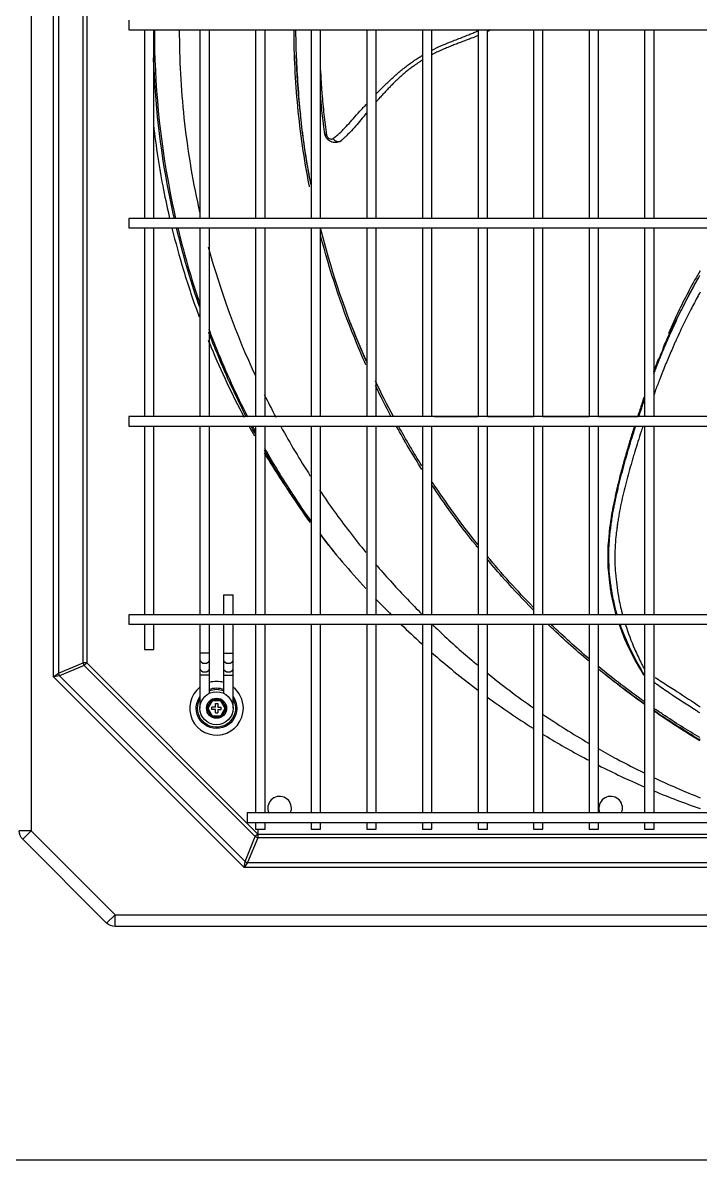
# Model space of a CAD drawing. Header units: millimetres. Extents: x 0 to 504600, y 0 to 118800.
# Drawn here: x 433207.4 to 433493.7, y 47238.4 to 47719.1 of the extents above; entities that cross this region are included whole.
import ezdxf

# ---------------------------------------------------------------- set-up
doc = ezdxf.new("R2010")
doc.units = ezdxf.units.MM
doc.header["$LTSCALE"] = 200
doc.layers.add('LG-AIRCON', color=240, linetype='Continuous')

# ---------------------------------------------------------------- blocks, each defined once
blk = doc.blocks.new('NEWUXB+UXA 1')
at = {"layer": 'LG-AIRCON', "color": 0}
for p, q in [((625.67, 721.31), (625.67, 40.21)), ((635.07, 105.28), (635.07, 656.24)), ((637.19, 654.71), (637.19, 106.81)), ((647.67, 111.14), (647.67, 650.37)), ((649.23, 650.37), (649.23, 111.14)), ((667.01, 382.76), (667.01, 380.76)), ((667.01, 380.76), (667.01, 378.76)), ((667.01, 378.76), (1506.43, 378.76)), ((673.52, 378.76), (673.52, 299.01)), ((677.52, 299.01), (677.52, 378.76)), ((697.02, 378.76), (697.02, 299.01)), ((701.02, 299.01), (701.02, 378.76)), ((720.52, 378.76), (720.52, 299.01)), ((724.52, 299.01), (724.52, 378.76)), ((744.02, 378.76), (744.02, 299.01)), ((748.02, 299.01), (748.02, 378.76)), ((767.52, 378.76), (767.52, 299.01)), ((771.52, 299.01), (771.52, 378.76)), ((791.02, 378.76), (791.02, 299.01)), ((795.02, 299.01), (795.02, 378.76)), ((814.52, 378.76), (814.52, 299.01)), ((818.52, 299.01), (818.52, 378.76)), ((837.92, 378.76), (837.92, 299.01)), ((841.92, 299.01), (841.92, 378.76)), ((861.42, 378.76), (861.42, 299.01)), ((865.42, 299.01), (865.42, 378.76)), ((884.92, 378.76), (884.92, 299.01)), ((888.92, 299.01), (888.92, 378.76)), ((1506.43, 299.01), (667.01, 299.01)), ((667.01, 299.01), (667.01, 297.01)), ((667.01, 297.01), (667.01, 295.01)), ((667.01, 295.01), (1506.43, 295.01)), ((673.52, 295.01), (673.52, 215.26)), ((677.52, 215.26), (677.52, 295.01)), ((697.02, 295.01), (697.02, 215.26)), ((701.02, 215.26), (701.02, 295.01)), ((720.52, 295.02), (720.52, 215.26)), ((724.52, 215.26), (724.52, 295.02)), ((744.02, 295.02), (744.02, 215.26)), ((748.02, 215.26), (748.02, 295.02)), ((767.52, 295.02), (767.52, 215.26)), ((771.52, 215.26), (771.52, 295.02)), ((791.02, 295.02), (791.02, 215.26)), ((795.02, 215.26), (795.02, 295.02)), ((814.52, 295.02), (814.52, 215.26)), ((818.52, 215.26), (818.52, 295.02)), ((837.92, 295.02), (837.92, 215.26)), ((841.92, 215.26), (841.92, 295.02)), ((861.42, 295.02), (861.42, 215.26)), ((865.42, 215.26), (865.42, 295.02)), ((884.92, 295.02), (884.92, 215.26)), ((888.92, 215.26), (888.92, 295.02)), ((1506.43, 215.26), (667.01, 215.26)), ((667.01, 215.26), (667.01, 213.26)), ((667.01, 213.26), (667.01, 211.26)), ((798.05, 215.34), (814.52, 215.34)), ((798.05, 215.34), (798.05, 215.26)), ((818.52, 215.34), (837.92, 215.34)), ((841.93, 215.34), (861.42, 215.34)), ((865.43, 215.34), (881.98, 215.34)), ((667.01, 211.26), (1506.43, 211.26)), ((673.52, 211.26), (673.52, 131.51)), ((677.52, 131.51), (677.52, 211.26)), ((697.02, 211.26), (697.02, 131.51)), ((701.02, 131.51), (701.02, 211.26)), ((720.52, 211.26), (720.52, 131.52)), ((724.52, 131.52), (724.52, 211.26)), ((744.02, 211.26), (744.02, 131.52)), ((748.02, 131.52), (748.02, 211.26)), ((767.52, 211.26), (767.52, 131.52)), ((771.52, 131.52), (771.52, 211.26)), ((791.02, 211.26), (791.02, 131.52)), ((795.02, 131.52), (795.02, 211.26)), ((814.52, 211.26), (814.52, 131.52)), ((818.52, 131.52), (818.52, 211.26)), ((837.92, 211.26), (837.92, 131.52)), ((841.92, 131.52), (841.92, 211.26)), ((861.42, 211.26), (861.42, 131.52)), ((865.42, 131.52), (865.42, 211.26)), ((884.92, 211.26), (884.92, 131.52)), ((888.92, 131.52), (888.92, 211.26)), ((707.02, 139.96), (707.02, 131.51)), ((707.02, 139.96), (711.02, 139.96)), ((711.02, 131.51), (711.02, 139.96)), ((1506.43, 131.51), (667.01, 131.51)), ((667.01, 131.51), (667.01, 129.51)), ((667.01, 129.51), (667.01, 127.51)), ((667.01, 127.51), (1506.43, 127.51)), ((673.52, 127.51), (673.52, 116.85)), ((677.52, 116.85), (677.52, 127.51)), ((697.02, 127.51), (697.02, 115.26)), ((701.02, 115.26), (701.02, 127.51)), ((707.02, 127.51), (707.02, 115.26)), ((711.02, 115.26), (711.02, 127.51)), ((720.52, 127.51), (720.52, 47.76)), ((724.52, 47.76), (724.52, 127.51)), ((744.02, 127.51), (744.02, 47.76)), ((748.02, 47.76), (748.02, 127.51)), ((767.52, 127.51), (767.52, 47.76)), ((771.52, 47.76), (771.52, 127.51)), ((791.02, 127.51), (791.02, 47.76)), ((795.02, 47.76), (795.02, 127.51)), ((814.52, 127.51), (814.52, 47.76)), ((818.52, 47.76), (818.52, 127.51)), ((837.92, 127.51), (837.92, 47.76)), ((841.92, 47.76), (841.92, 127.51)), ((861.42, 127.51), (861.42, 47.76)), ((865.42, 47.76), (865.42, 127.51)), ((884.92, 127.51), (884.92, 47.76)), ((888.92, 47.76), (888.92, 127.51)), ((673.52, 116.85), (677.52, 116.85)), ((637.19, 106.81), (647.67, 111.14)), ((649.23, 111.14), (647.67, 111.14)), ((649.23, 111.14), (648.13, 110.04)), ((649.23, 111.14), (721.5, 38.87)), ((701.02, 115.26), (697.02, 115.26)), ((697.02, 115.26), (697.02, 112.43)), ((697.02, 112.43), (697.02, 108.77)), ((701.02, 112.43), (701.02, 115.26)), ((701.02, 108.77), (701.02, 112.43)), ((701.02, 112.43), (701.02, 112.43)), ((707.02, 115.26), (711.02, 115.26)), ((707.02, 115.26), (707.02, 112.43)), ((707.02, 112.43), (707.02, 108.77)), ((711.02, 112.43), (711.02, 115.26)), ((711.02, 108.77), (711.02, 112.43)), ((635.07, 105.28), (637.19, 106.81)), ((648.13, 110.04), (637.65, 105.71)), ((720.4, 37.77), (648.13, 110.04)), ((697.02, 108.77), (697.02, 105.94)), ((697.02, 105.94), (697.02, 92.01)), ((701.02, 105.94), (697.02, 105.94)), ((701.02, 108.77), (701.02, 108.77)), ((701.02, 105.94), (701.02, 108.77)), ((701.02, 98.33), (701.02, 105.94)), ((707.02, 108.77), (707.02, 105.94)), ((707.02, 105.94), (707.02, 98.33)), ((707.02, 105.94), (711.02, 105.94)), ((711.02, 105.94), (711.02, 108.77)), ((711.02, 92.01), (711.02, 105.94)), ((884.94, 105.79), (884.94, 105.79)), ((637.65, 105.71), (635.07, 105.28)), ((715.64, 24.72), (635.07, 105.28)), ((637.65, 105.71), (716.06, 27.29)), ((699.77, 92.01), (701.89, 95.69)), ((701.89, 88.33), (699.77, 92.01)), ((699.77, 92.01), (700.35, 92.01)), ((702.18, 95.19), (700.35, 92.01)), ((700.35, 92.01), (702.18, 88.83)), ((701.89, 95.69), (706.14, 95.69)), ((701.89, 95.69), (702.18, 95.19)), ((703.52, 92.51), (702.02, 92.51)), ((702.02, 91.51), (702.02, 92.51)), ((703.52, 91.51), (702.02, 91.51)), ((705.86, 95.19), (702.18, 95.19)), ((703.52, 92.51), (703.52, 94.01)), ((703.52, 94.01), (704.52, 94.01)), ((703.52, 90.01), (703.52, 91.51)), ((704.52, 94.01), (704.52, 92.51)), ((704.52, 92.51), (706.02, 92.51)), ((704.52, 91.51), (704.52, 90.01)), ((704.52, 91.51), (706.02, 91.51)), ((705.86, 95.19), (706.14, 95.69)), ((707.69, 92.01), (705.86, 95.19)), ((705.86, 88.83), (707.69, 92.01)), ((706.02, 91.51), (706.02, 92.51)), ((706.14, 95.69), (708.27, 92.01)), ((708.27, 92.01), (706.14, 88.33)), ((707.69, 92.01), (708.27, 92.01)), ((701.89, 88.33), (702.18, 88.83)), ((706.14, 88.33), (701.89, 88.33)), ((702.18, 88.83), (705.86, 88.83)), ((703.52, 90.01), (704.52, 90.01)), ((705.86, 88.83), (706.14, 88.33)), ((1456.43, 47.76), (717.01, 47.76)), ((717.01, 47.76), (717.01, 45.76)), ((717.01, 45.76), (717.01, 43.76)), ((717.01, 43.76), (1456.43, 43.76)), ((720.52, 43.77), (720.52, 40.85)), ((724.52, 40.85), (724.52, 43.77)), ((744.02, 43.77), (744.02, 40.85)), ((748.02, 40.85), (748.02, 43.77)), ((767.52, 43.77), (767.52, 40.85)), ((771.52, 40.85), (771.52, 43.77)), ((791.02, 43.77), (791.02, 40.85)), ((795.02, 40.85), (795.02, 43.77)), ((814.52, 43.77), (814.52, 40.85)), ((818.52, 40.85), (818.52, 43.77)), ((837.92, 43.77), (837.92, 40.85)), ((841.92, 40.85), (841.92, 43.77)), ((861.42, 43.77), (861.42, 40.85)), ((865.42, 40.85), (865.42, 43.77)), ((884.92, 43.77), (884.92, 40.85)), ((888.92, 40.85), (888.92, 43.77)), ((625.67, 40.21), (620.67, 40.21)), ((622.13, 36.68), (625.67, 40.21)), ((625.67, 40.21), (661.12, 4.76)), ((721.5, 38.87), (720.4, 37.77)), ((720.52, 40.85), (724.52, 40.85)), ((721.5, 41.07), (721.5, 37.32)), ((721.5, 38.87), (946.07, 38.87)), ((744.02, 40.85), (748.02, 40.85)), ((767.52, 40.85), (771.52, 40.85)), ((791.02, 40.85), (795.02, 40.85)), ((814.52, 40.85), (818.52, 40.85)), ((837.92, 40.85), (841.92, 40.85)), ((861.42, 40.85), (865.42, 40.85)), ((884.92, 40.85), (888.92, 40.85)), ((657.59, 1.22), (622.13, 36.68)), ((716.06, 27.29), (720.4, 37.77)), ((721.5, 37.32), (717.16, 26.84)), ((953.37, 37.32), (721.5, 37.32)), ((715.64, 24.72), (716.06, 27.29)), ((717.16, 26.84), (715.64, 24.72)), ((1457.8, 24.72), (715.64, 24.72)), ((717.16, 26.84), (1456.28, 26.84)), ((657.59, 1.22), (661.12, 4.76)), ((661.12, 4.76), (1512.56, 4.76)), ((661.12, -0.24), (661.12, 4.76)), ((1512.56, -0.24), (661.12, -0.24))]:
    blk.add_line(p, q, dxfattribs=at)
for radius in [7, 4.25, 4.25]:
    blk.add_circle((704.02, 92.01), radius, dxfattribs=at)
at = {"layer": 'LG-AIRCON', "color": 0, "extrusion": (0, 0, -1)}
for centre, radius, start, end in [((-798.05, 193.58), 21.76, 85.1147, 90), ((-704.02, 92.01), 8.57, 0, 35.1956), ((-704.02, 92.01), 8.57, 144.8101, 0), ((-704.02, 92.01), 8.57, 69.5025, 110.5031), ((-704.02, 92.01), 8, 67.978, 112.0273), ((-704.02, 92.01), 8, 0, 28.9576), ((-704.02, 92.01), 8, 151.048, 0), ((-625.67, 40.21), 5, 315, 0), ((-661.12, 4.76), 5, 270, 315)]:
    blk.add_arc(centre, radius, start, end, dxfattribs=at)
at = {"layer": 'LG-AIRCON', "color": 0}
for centre, radius, start, end in [((704.02, 92.01), 11.33, 74.6494, 105.3562), ((704.02, 92.01), 11.33, 128.1544, 0), ((704.02, 92.01), 11.33, 0, 51.8512), ((918.71, 75.58), 11.1, 161.4923, 163.931), ((730.67, 49.76), 5, 0, 203.5742), ((870.57, 49.76), 5, 0, 203.5742), ((730.67, 49.76), 5, 336.4198, 0), ((870.57, 49.76), 5, 336.4198, 0)]:
    blk.add_arc(centre, radius, start, end, dxfattribs=at)
for centre, major_axis, ratio, start_param, end_param in [((649.23, 111.14), (-0.84, 2.03), 0.678598, 1.296782, 1.844811), ((699.02, 112.43), (-2, 0), 0.707107, 0.000096, 3.141593), ((709.02, 112.43), (2, 0), 0.707107, 3.141593, 6.283174), ((638.75, 106.81), (-0.84, 2.03), 0.678598, 1.296782, 1.844811), ((699.02, 108.77), (-2, 0), 0.707107, 0.000096, 3.141593), ((709.02, 108.77), (2, 0), 0.707107, 3.141593, 6.283174), ((721.5, 38.87), (-2.03, 0.84), 0.678598, 1.296782, 1.844811), ((717.16, 28.39), (-2.03, 0.84), 0.678598, 1.296782, 1.844811)]:
    blk.add_ellipse(centre, major_axis=major_axis, ratio=ratio, start_param=start_param, end_param=end_param, dxfattribs=at)
for points, knots in [([(677.76, 378.76), (677.76, 355.74), (679.95, 332.97), (685.05, 306.62), (685.86, 302.78), (686.73, 298.95)], [0, 0, 0, 0, 0.854064, 0.854064, 1, 1, 1, 1]), ([(688.26, 378.76), (688.31, 366.31), (689.61, 341.08), (693.78, 315.5), (696.71, 302.39), (696.86, 301.75)], [0, 0, 0, 0, 0.48075, 0.974334, 1, 1, 1, 1]), ([(743.32, 312.39), (743.27, 312.62), (741.08, 323.84), (737.89, 345.91), (736.8, 367.92), (736.77, 378.77)], [0, 0, 0, 0, 0.010545, 0.512679, 1, 1, 1, 1]), ([(743.95, 313.19), (741.87, 323.89), (738.71, 345.67), (737.6, 367.66), (737.57, 378.76)], [0, 0, 0, 0, 0.495531, 1, 1, 1, 1]), ([(794.83, 370.01), (795.22, 370.21), (796.83, 371.01), (799.68, 372.31), (802.98, 373.66), (806.62, 375.08), (809.61, 376.24), (812.35, 377.33), (813.65, 377.93), (814.39, 378.26), (814.56, 378.33)], [0, 0, 0, 0, 0.060874, 0.250367, 0.434371, 0.558334, 0.795917, 0.884412, 0.974372, 1, 1, 1, 1]), ([(814.56, 376.26), (814.12, 376.07), (813.37, 375.75), (812.29, 375.34), (811.03, 374.88), (809.78, 374.41), (808.55, 373.93), (807.3, 373.44), (805.73, 372.85), (803.77, 372.11), (801.75, 371.3), (800, 370.54), (798.6, 369.92), (797.19, 369.29), (795.98, 368.71), (795.14, 368.26), (794.98, 368.18)], [0, 0, 0, 0, 0.06782, 0.117525, 0.165913, 0.259883, 0.306502, 0.353575, 0.449733, 0.543812, 0.649882, 0.756885, 0.811402, 0.866306, 0.974051, 1, 1, 1, 1]), ([(819.9, 378.69), (819.5, 378.48), (819.01, 378.24), (818.61, 378.01), (818.53, 377.98)], [0, 0, 0, 0, 0.830969, 1, 1, 1, 1]), ([(686.2, 299), (685.36, 302.71), (684.57, 306.44), (680.21, 328.9), (678.08, 347.87), (677.45, 366.92)], [0, 0, 0, 0, 0.166316, 0.166316, 1, 1, 1, 1]), ([(743.48, 315.62), (742.97, 318.35), (741.21, 328.49), (738.94, 345.94), (737.98, 360.58), (737.73, 367.8)], [0, 0, 0, 0, 0.157896, 0.584701, 1, 1, 1, 1]), ([(771.45, 351.62), (772, 352.18), (773.09, 353.26), (775.24, 355.46), (777.46, 357.59), (779.78, 359.62), (781.47, 361.15), (783.24, 362.56), (785.04, 363.89), (786.81, 365.21), (788.61, 366.45), (790, 367.28), (790.76, 367.73), (790.91, 367.82)], [0, 0, 0, 0, 0.094227, 0.185088, 0.368917, 0.459604, 0.549137, 0.637593, 0.724945, 0.811214, 0.896278, 0.980167, 1, 1, 1, 1]), ([(790.98, 365.89), (790.78, 365.78), (790.26, 365.47), (789.11, 364.69), (787.68, 363.64), (786.07, 362.47), (784.61, 361.4), (783.23, 360.24), (782.09, 359.16), (781.18, 358.35), (780.24, 357.52), (779.14, 356.52), (777.84, 355.2), (776.5, 353.75), (775.1, 352.25), (773.61, 350.73), (772.42, 349.33), (771.73, 348.51), (771.48, 348.21)], [0, 0, 0, 0, 0.025369, 0.067359, 0.154437, 0.223584, 0.291535, 0.357243, 0.424669, 0.466009, 0.497055, 0.567089, 0.635295, 0.7053, 0.790437, 0.874281, 0.954714, 1, 1, 1, 1]), ([(747.95, 361.53), (747.96, 361.18), (748.07, 358.89), (748.25, 355.65), (748.56, 351.24), (748.95, 347.35), (749.4, 342.99), (749.92, 338.65), (750.26, 335.78), (750.43, 334.36)], [0, 0, 0, 0, 0.038364, 0.2572, 0.358063, 0.518043, 0.679249, 0.840129, 1, 1, 1, 1]), ([(749.72, 334.83), (749.67, 335.19), (749.58, 335.91), (749.4, 337.36), (749.09, 339.87), (748.67, 343.53), (748.28, 347.5), (748.05, 350.04), (747.97, 351.06)], [0, 0, 0, 0, 0.066708, 0.133572, 0.267461, 0.535654, 0.813615, 1, 1, 1, 1]), ([(753.29, 332.79), (753.52, 332.96), (754.21, 333.49), (755.66, 334.69), (758.44, 337.39), (761.68, 341.04), (764.8, 344.55), (766.51, 346.37), (767.25, 347.16), (767.49, 347.42)], [0, 0, 0, 0, 0.05129, 0.155819, 0.318867, 0.670947, 0.858525, 0.954303, 1, 1, 1, 1]), ([(767.47, 343.56), (766.85, 342.82), (764.65, 340.17), (761.8, 336.82), (759.31, 334.26), (757.97, 333.01), (757.31, 332.45), (756.94, 332.14)], [0, 0, 0, 0, 0.167624, 0.600932, 0.804373, 0.888596, 1, 1, 1, 1]), ([(677.37, 338.55), (678.41, 329.35), (679.83, 320.19), (682.41, 307.02), (683.27, 302.98), (684.21, 298.96)], [0, 0, 0, 0, 0.69275, 0.69275, 1, 1, 1, 1]), ([(749.64, 335.5), (749.64, 335.49), (749.64, 335.48), (749.66, 335.31), (749.68, 335.16), (749.71, 334.95), (749.71, 334.89), (749.72, 334.83)], [0, 0, 0, 0, 0.04295, 0.04295, 0.736999, 0.736999, 1, 1, 1, 1]), ([(756.94, 332.14), (756.77, 331.98), (756.42, 331.65), (755.74, 331.28), (754.54, 330.94), (753.11, 331.06), (751.8, 331.7), (750.88, 332.44), (750.05, 333.5), (749.83, 334.38), (749.72, 334.83)], [0, 0, 0, 0, 0.077838, 0.165257, 0.262367, 0.49411, 0.60423, 0.714924, 0.855831, 1, 1, 1, 1]), ([(750.43, 334.36), (750.45, 334.26), (750.49, 334.06), (750.64, 333.76), (750.97, 333.27), (751.6, 332.72), (752.33, 332.55), (752.91, 332.58), (753.17, 332.72), (753.29, 332.79)], [0, 0, 0, 0, 0.062568, 0.131445, 0.211779, 0.452367, 0.719015, 0.866768, 1, 1, 1, 1]), ([(685.18, 294.92), (686.65, 288.94), (688.28, 283), (692.07, 270.49), (694.28, 263.93), (696.68, 257.45)], [0, 0, 0, 0, 0.468524, 0.468524, 1, 1, 1, 1]), ([(696.91, 261.46), (695.23, 266.34), (693.65, 271.25), (690.33, 282.41), (688.65, 288.68), (687.14, 295.01)], [0, 0, 0, 0, 0.444942, 0.444942, 1, 1, 1, 1]), ([(687.65, 294.99), (689.14, 288.79), (690.79, 282.63), (693.95, 271.98), (695.39, 267.46), (696.92, 262.97)], [0, 0, 0, 0, 0.571205, 0.571205, 1, 1, 1, 1]), ([(767.25, 238.84), (766.18, 241.25), (758.39, 259.44), (752.17, 278.27), (748, 294.9)], [0, 0, 0, 0, 0.133461, 1, 1, 1, 1]), ([(767.17, 237.09), (765.46, 240.91), (757.86, 258.79), (751.78, 277.22), (747.97, 291.91)], [0, 0, 0, 0, 0.2153, 1, 1, 1, 1]), ([(908.16, 274.87), (908.1, 274.75), (907.61, 273.9), (906.68, 272.29), (905.65, 270.43), (904.84, 268.94), (904.24, 267.86), (903.64, 266.75), (902.84, 265.25), (901.49, 262.63), (899.95, 259.69), (898.53, 256.7), (897.38, 254.35), (896.34, 252.1), (895.29, 249.8), (894.3, 247.63), (892.95, 244.49), (891.6, 241.39), (890.34, 238.22), (889.46, 236.06), (888.92, 234.67), (888.69, 234.09)], [0, 0, 0, 0, 0.009236, 0.065016, 0.123245, 0.150352, 0.17705, 0.20516, 0.23402, 0.289609, 0.400151, 0.454266, 0.509031, 0.573421, 0.618716, 0.676106, 0.73214, 0.845333, 0.900653, 0.958675, 1, 1, 1, 1]), ([(888.82, 233.36), (888.99, 233.81), (889.43, 234.98), (889.97, 236.32), (890.39, 237.39), (890.66, 238.1), (891.15, 239.33), (891.85, 241.08), (892.87, 243.5), (893.8, 245.74), (894.69, 247.79), (895.41, 249.4), (896.16, 251.09), (897.21, 253.44), (898.59, 256.36), (900.27, 259.86), (902.03, 263.33), (903.52, 266.23), (904.77, 268.54), (906.02, 270.88), (907.19, 272.98), (908.05, 274.51), (908.26, 274.86)], [0, 0, 0, 0, 0.031468, 0.082066, 0.094532, 0.10693, 0.131642, 0.181087, 0.230516, 0.303454, 0.340008, 0.376575, 0.418734, 0.460653, 0.545409, 0.629438, 0.714212, 0.799538, 0.842729, 0.885715, 0.973395, 1, 1, 1, 1]), ([(908.38, 276.93), (905.24, 271.53), (900.51, 262.81), (896.46, 253.78), (895.04, 250.41)], [0, 0, 0, 0, 0.630484, 1, 1, 1, 1]), ([(908.4, 267.86), (908.11, 267.34), (907.29, 265.86), (905.98, 263.4), (904.38, 260.35), (902.75, 257.13), (901.09, 253.74), (899.48, 250.31), (898.21, 247.56), (897.28, 245.47), (896.46, 243.6), (895.43, 241.25), (894.24, 238.39), (892.84, 235), (891.59, 231.8), (890.43, 228.81), (889.61, 226.63), (889.09, 225.21), (888.84, 224.54)], [0, 0, 0, 0, 0.037572, 0.106691, 0.175194, 0.254593, 0.333871, 0.413321, 0.49312, 0.525162, 0.557282, 0.621831, 0.686934, 0.752768, 0.85304, 0.903912, 0.95527, 1, 1, 1, 1]), ([(716.6, 215.16), (711.86, 224.44), (707.54, 233.9), (702.63, 245.99), (701.66, 248.47), (700.72, 250.95)], [0, 0, 0, 0, 0.796447, 0.796447, 1, 1, 1, 1]), ([(700.73, 252.33), (701.8, 249.49), (702.9, 246.67), (707.98, 234.12), (712.35, 224.55), (717.15, 215.17)], [0, 0, 0, 0, 0.223769, 0.223769, 1, 1, 1, 1]), ([(892.73, 244.21), (893.15, 245.19), (894.23, 247.65), (895.32, 250.1), (895.98, 251.57)], [0, 0, 0, 0, 0.398276, 1, 1, 1, 1]), ([(700.52, 247.54), (700.93, 246.53), (701.34, 245.52), (705.94, 234.47), (710.59, 224.63), (715.71, 214.99)], [0, 0, 0, 0, 0.091314, 0.091314, 1, 1, 1, 1]), ([(888.88, 234.63), (889.09, 235.19), (889.53, 236.34), (890.22, 238.04), (890.68, 239.2), (890.91, 239.76)], [0, 0, 0, 0, 0.324213, 0.671862, 1, 1, 1, 1]), ([(884.71, 223.33), (884.66, 223.2), (884.35, 222.31), (883.75, 220.59), (882.9, 218.08), (882.29, 216.28), (881.97, 215.32), (881.95, 215.26)], [0, 0, 0, 0, 0.047669, 0.330293, 0.643635, 0.979019, 1, 1, 1, 1]), ([(882.47, 215.29), (882.88, 216.53), (883.51, 218.43), (884.28, 220.75), (884.66, 221.83), (884.8, 222.23)], [0, 0, 0, 0, 0.531342, 0.824305, 1, 1, 1, 1]), ([(883.43, 219.57), (883.45, 219.63), (883.91, 220.95), (884.35, 222.27), (884.79, 223.53)], [0, 0, 0, 0, 0.049213, 1, 1, 1, 1]), ([(880.65, 211.29), (880.53, 210.9), (880.12, 209.6), (879.45, 207.41), (878.78, 205.39), (878.39, 204.03), (878.13, 203.1), (877.68, 201.48), (876.96, 199.2), (876.19, 196.43), (875.46, 193.65), (874.66, 190.86), (874.17, 188.74), (873.82, 187.32), (873.59, 186.39), (873.3, 185.23), (872.97, 183.82), (872.67, 182.48), (872.41, 181.22), (872.17, 180.09), (871.98, 179.16), (871.84, 178.43), (871.65, 177.47), (871.35, 176.1), (871.03, 174.34), (870.79, 172.61), (870.56, 170.99), (870.36, 169.67), (870.18, 168.65), (870.01, 167.64), (869.92, 166.42), (869.83, 164.91), (869.72, 163.44), (869.53, 161.91), (869.37, 160.43), (869.36, 158.91), (869.38, 157.44), (869.43, 155.92), (869.41, 154.59), (869.34, 153.48), (869.29, 152.48), (869.41, 151.25), (869.62, 149.62), (869.81, 147.85), (869.97, 145.77), (870.21, 143.57), (870.59, 141.13), (871.05, 138.68), (871.74, 135.35), (872.37, 132.95), (872.84, 131.37)], [0, 0, 0, 0, 0.014437, 0.048934, 0.082123, 0.090695, 0.099345, 0.116728, 0.150797, 0.184971, 0.219574, 0.253491, 0.288663, 0.29738, 0.305951, 0.322921, 0.340167, 0.357873, 0.37217, 0.38599, 0.399338, 0.406072, 0.412959, 0.434404, 0.456091, 0.476763, 0.496947, 0.514838, 0.524402, 0.533944, 0.551534, 0.568206, 0.58802, 0.604186, 0.62359, 0.641871, 0.659045, 0.676471, 0.696247, 0.707021, 0.717446, 0.73524, 0.752739, 0.777327, 0.800311, 0.830649, 0.86298, 0.896195, 0.929561, 1, 1, 1, 1]), ([(873.36, 131.35), (873.23, 131.78), (872.62, 133.95), (871.71, 137.77), (870.9, 142.14), (870.47, 145.43), (870.18, 147.81), (869.94, 149.7), (869.91, 151.22), (869.88, 152.78), (869.82, 154.71), (869.74, 157), (869.79, 159.27), (870, 161.55), (870.13, 163.84), (870.23, 165.79), (870.49, 167.41), (870.73, 169.15), (871, 171.31), (871.38, 173.9), (871.78, 175.78), (872, 176.97), (872.12, 177.62), (872.34, 178.74), (872.79, 181), (873.41, 183.68), (874.07, 186.47), (874.81, 189.46), (875.6, 192.43), (876.41, 195.4), (877.03, 197.62), (877.68, 199.83), (878.53, 202.76), (879.62, 206.37), (880.59, 209.45), (881.11, 211.08), (881.17, 211.28)], [0, 0, 0, 0, 0.018919, 0.094228, 0.159522, 0.193039, 0.219935, 0.248824, 0.26374, 0.278284, 0.306223, 0.333394, 0.361026, 0.388988, 0.415999, 0.442993, 0.459066, 0.474875, 0.505934, 0.537197, 0.568932, 0.574811, 0.580668, 0.592403, 0.615976, 0.663496, 0.6912, 0.718849, 0.774054, 0.801545, 0.829128, 0.856717, 0.884105, 0.93849, 0.992313, 1, 1, 1, 1]), ([(884.22, 211.3), (883.96, 210.51), (882.77, 206.92), (881.42, 202.58), (880.12, 198.3), (879.27, 195.41), (877.82, 190.34), (876.31, 184.51), (875, 178.66), (874.26, 175.01), (873.77, 172.07), (873.46, 170.02), (873.14, 167.83), (872.81, 164.9), (872.55, 161.82), (872.38, 158.88), (872.37, 156.68), (872.37, 154.46), (872.38, 152.22), (872.51, 149.96), (872.83, 146.9), (873.22, 142.9), (874.16, 137.38), (875.04, 133.58), (875.63, 131.38)], [0, 0, 0, 0, 0.029753, 0.136272, 0.163261, 0.190334, 0.244388, 0.352544, 0.406479, 0.45998, 0.486629, 0.513211, 0.534423, 0.566163, 0.618956, 0.645393, 0.67194, 0.698705, 0.725867, 0.753535, 0.781825, 0.84101, 0.904725, 1, 1, 1, 1]), ([(724.28, 201.93), (728.01, 195.34), (731.96, 188.85), (738.58, 178.7), (741.09, 175), (743.67, 171.35)], [0, 0, 0, 0, 0.630241, 0.630241, 1, 1, 1, 1]), ([(724.21, 199.94), (727.56, 194.34), (731.08, 188.81), (737.61, 179.18), (740.56, 175.03), (743.59, 170.96)], [0, 0, 0, 0, 0.562688, 0.562688, 1, 1, 1, 1]), ([(743.66, 170.5), (740.95, 174.32), (738.32, 178.19), (731.72, 188.28), (727.91, 194.54), (724.29, 200.89)], [0, 0, 0, 0, 0.389198, 0.389198, 1, 1, 1, 1]), ([(814.39, 161.24), (808.05, 169.14), (801.51, 178.06), (795.42, 187.27), (794.92, 188.03)], [0, 0, 0, 0, 0.917763, 1, 1, 1, 1]), ([(747.59, 184.13), (751.6, 178.17), (757.98, 169.29), (764.77, 160.75), (767.15, 157.85)], [0, 0, 0, 0, 0.656088, 1, 1, 1, 1]), ([(814.46, 159.87), (814.16, 160.25), (810.28, 165.07), (803.59, 173.86), (797.59, 182.52), (794.92, 186.56)], [0, 0, 0, 0, 0.043837, 0.559566, 1, 1, 1, 1]), ([(837.84, 133.63), (837.28, 134.19), (832.71, 138.84), (826.08, 145.97), (820.26, 152.75), (818.29, 155.21)], [0, 0, 0, 0, 0.080588, 0.668823, 1, 1, 1, 1]), ([(771.14, 153.08), (771.44, 152.72), (775.82, 147.59), (782.28, 140.45), (788.66, 133.91), (790.7, 131.87)], [0, 0, 0, 0, 0.04824, 0.70013, 1, 1, 1, 1]), ([(795.49, 127.16), (796.3, 126.37), (801.64, 121.27), (807.92, 115.64), (813.49, 110.95), (814.3, 110.28)], [0, 0, 0, 0, 0.134715, 0.874907, 1, 1, 1, 1]), ([(874.1, 127.47), (874.19, 127.2), (875.02, 124.85), (876.91, 120.13), (880.21, 113.21), (882.9, 108.68), (884.37, 106.22)], [0, 0, 0, 0, 0.032962, 0.294418, 0.616671, 1, 1, 1, 1]), ([(884.92, 105.81), (884.7, 106.22), (884.42, 106.76), (883.86, 107.69), (883.05, 109.08), (881.34, 112.1), (878.63, 117.39), (876.25, 122.88), (874.9, 126.6), (874.59, 127.5)], [0, 0, 0, 0, 0.073401, 0.097633, 0.14503, 0.284259, 0.546645, 0.892539, 1, 1, 1, 1]), ([(876.76, 127.48), (877.92, 123.79), (880.04, 118.33), (882.6, 112.85), (883.99, 110.13), (884.49, 109.17), (884.76, 108.67), (884.77, 108.65)], [0, 0, 0, 0, 0.521165, 0.830685, 0.911953, 0.994911, 1, 1, 1, 1]), ([(908.3, 90.03), (907.74, 90.37), (903.37, 93.08), (897.35, 97), (891.48, 101.08), (889.26, 102.66), (888.85, 102.95)], [0, 0, 0, 0, 0.081961, 0.653517, 0.93638, 1, 1, 1, 1]), ([(889.31, 105.08), (889.32, 105.07), (889.58, 104.91), (890.76, 104.11), (893.87, 102.13), (900.01, 98.18), (905.1, 94.82), (908.42, 92.63)], [0, 0, 0, 0, 0.001827, 0.038271, 0.18394, 0.474389, 1, 1, 1, 1]), ([(908.21, 79.61), (902.94, 82.74), (896.45, 86.83), (890.09, 91.14), (888.81, 92.02)], [0, 0, 0, 0, 0.797634, 1, 1, 1, 1]), ([(908.18, 78.27), (902.57, 81.66), (896.07, 85.86), (889.8, 90.17), (888.8, 90.87)], [0, 0, 0, 0, 0.83855, 1, 1, 1, 1]), ([(908.22, 78.67), (901.69, 82.54), (895.25, 86.65), (888.96, 90.95), (888.92, 90.98)], [0, 0, 0, 0, 0.993166, 1, 1, 1, 1]), ([(841.77, 81.12), (847.27, 77.76), (852.86, 74.55), (859.44, 71.02), (860.37, 70.53), (861.3, 70.04)], [0, 0, 0, 0, 0.859062, 0.859062, 1, 1, 1, 1]), ([(865.28, 74.95), (867.91, 73.46), (874.33, 69.93), (880.84, 66.6), (884.7, 64.71)], [0, 0, 0, 0, 0.412311, 1, 1, 1, 1])]:
    blk.add_open_spline(points, degree=3, knots=knots, dxfattribs=at)
for points, degree in [([(737.74, 367.57), (738.02, 359.38), (738.59, 351.21), (739.44, 343.06)], 3), ([(749.72, 334.83), (749.75, 334.64), (750.01, 334.46), (750.43, 334.36)], 3), ([(700.53, 287.03), (705.65, 268.28), (712.32, 250), (720.44, 232.43)], 3), ([(760.63, 254.8), (762.64, 249.56), (764.77, 244.37), (767.03, 239.24)], 3), ([(767.75, 237.97), (767.29, 238.99), (766.83, 240.01), (766.38, 241.03)], 3), ([(778.74, 215.25), (776.09, 220.22), (773.55, 225.25), (771.14, 230.34)], 3), ([(777.87, 215.2), (775.54, 219.56), (773.31, 223.97), (771.18, 228.42)], 3), ([(724.15, 224.64), (725.74, 221.42), (727.38, 218.21), (729.07, 215.04)], 3), ([(717.89, 210.97), (718.59, 209.69), (719.3, 208.42), (720.02, 207.15)], 3), ([(720.48, 207.77), (719.86, 208.91), (719.25, 210.06), (718.64, 211.21)], 3), ([(719.2, 211.23), (719.62, 210.43), (720.04, 209.63), (720.47, 208.83)], 3), ([(731.21, 211.06), (735.12, 203.94), (739.26, 196.96), (743.64, 190.15)], 3), ([(790.84, 192.86), (787.06, 198.85), (783.47, 204.94), (780.07, 211.13)], 3), ([(790.76, 194.51), (787.34, 199.97), (784.08, 205.52), (780.96, 211.16)], 3), ([(747.68, 165.8), (749.5, 163.32), (751.36, 160.87), (753.24, 158.44)], 3), ([(747.76, 165.47), (753.86, 157.59), (760.3, 149.98), (767.08, 142.64)], 3), ([(837.84, 134.78), (831.05, 141.68), (824.54, 148.86), (818.43, 156.29)], 3), ([(771.16, 138.3), (773.38, 135.98), (775.63, 133.69), (777.92, 131.42)], 3), ([(782.04, 127.39), (784.89, 124.64), (787.78, 121.94), (790.71, 119.29)], 3), ([(861.42, 111.88), (855.54, 116.82), (849.84, 121.95), (844.31, 127.25)], 3), ([(861.28, 113.05), (855.86, 117.64), (850.57, 122.39), (845.44, 127.3)], 3), ([(794.72, 115.74), (801.05, 110.2), (807.58, 104.9), (814.29, 99.85)], 3), ([(818.23, 107.06), (824.55, 101.86), (831.15, 96.91), (837.91, 92.2)], 3), ([(884.8, 93.85), (878.11, 98.57), (871.6, 103.52), (865.28, 108.68)], 3), ([(884.72, 94.88), (878.11, 99.57), (871.67, 104.48), (865.41, 109.62)], 3), ([(884.68, 93.77), (879.07, 97.78), (873.66, 101.89), (868.44, 106.13)], 3), ([(884.92, 105.81), (884.37, 106.21)], 1), ([(818.25, 96.91), (824.55, 92.24), (831.13, 87.78), (837.86, 83.55)], 3), ([(841.8, 89.53), (848.15, 85.23), (854.62, 81.15), (861.22, 77.29)], 3), ([(865.39, 67.92), (871.73, 64.7), (878.16, 61.67), (884.67, 58.85)], 3), ([(888.7, 62.79), (895.16, 59.73), (901.71, 56.87), (908.33, 54.21)], 3), ([(888.68, 57.14), (895.16, 54.43), (901.72, 51.92), (908.37, 49.61)], 3)]:
    blk.add_open_spline(points, degree=degree, dxfattribs=at)
blk.add_rational_spline([(756.94, 332.14), (755.51, 329.16), (753.29, 332.79)], [1, 0.503709745365, 1], degree=2, dxfattribs=at)

msp = doc.modelspace()

# ---------------------------------------------------------------- linework, layer by layer
at = {"layer": 'LG-AIRCON', "color": 8}
msp.add_lwpolyline([(431864.22, 48198.42), (434234.22, 48198.42), (434234.22, 47238.42), (431864.22, 47238.42)], close=True, dxfattribs=at)

# ---------------------------------------------------------------- block references
at = {"layer": 'LG-AIRCON', "color": 30}
msp.add_blockref('NEWUXB+UXA 1', (432585.24, 47337.41), dxfattribs=at)

doc.saveas('drawing.dxf')
